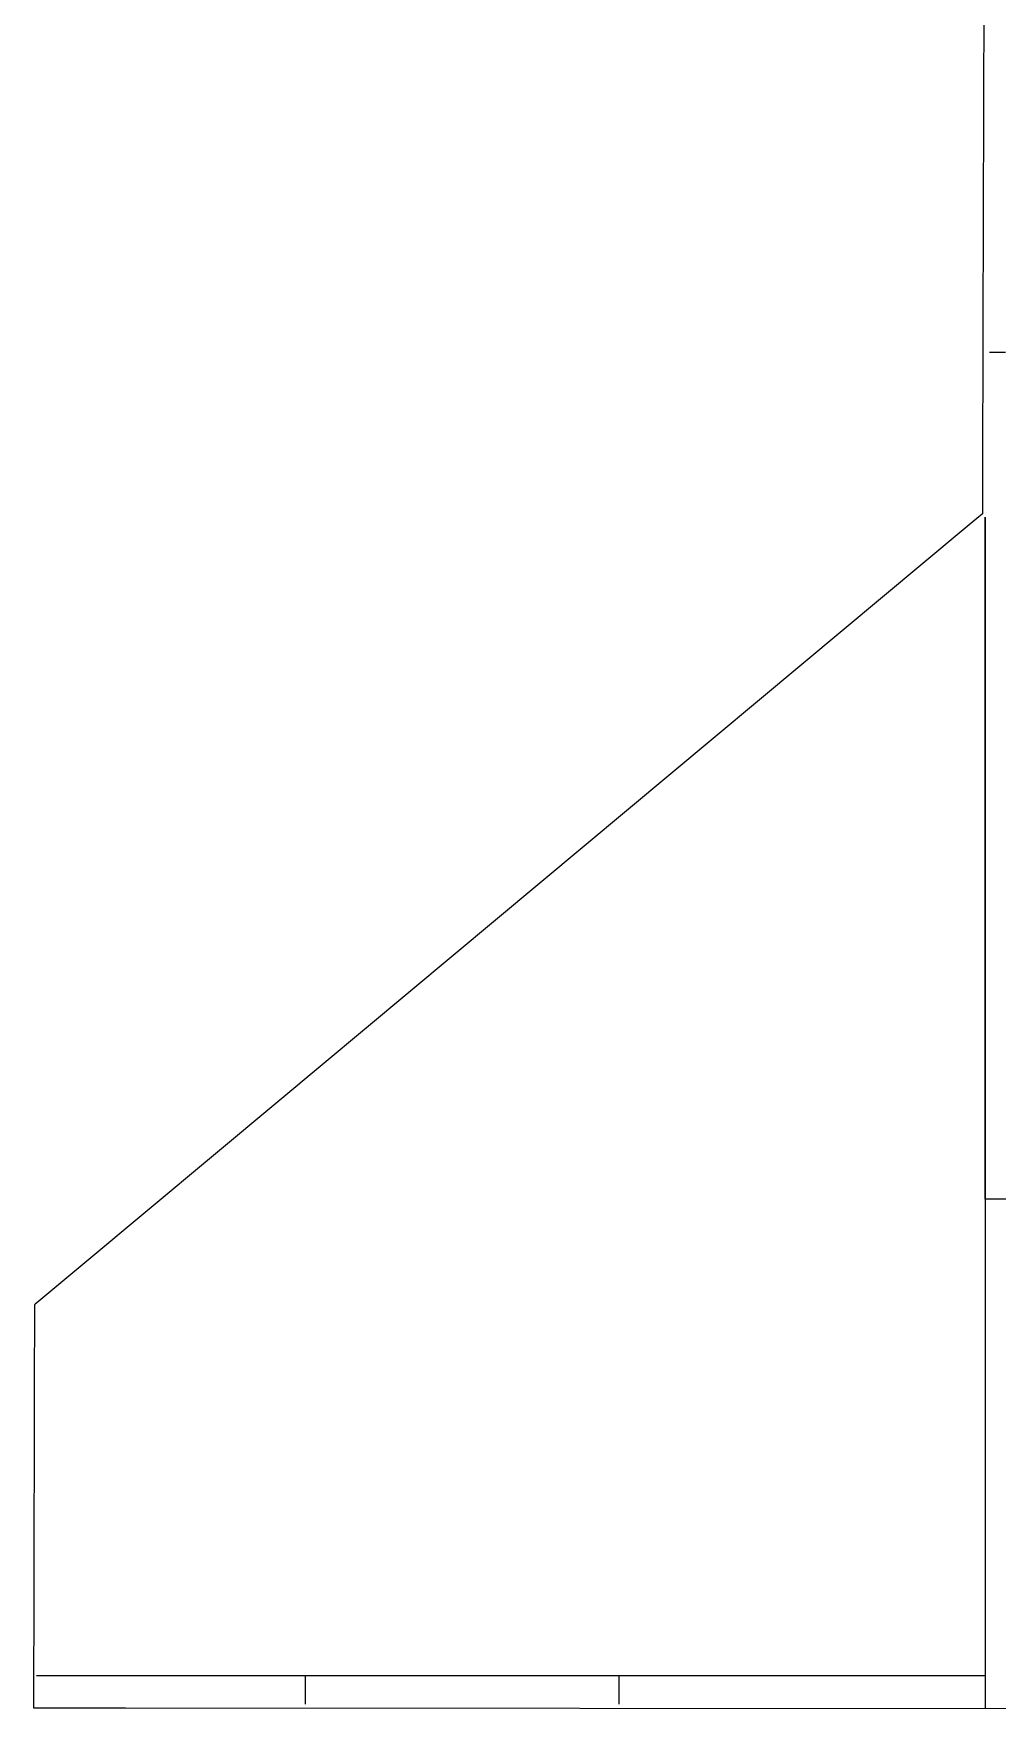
# Model space of a CAD drawing. Extents: x 0.4 to 20.4, y 0.5 to 29.7.
# Drawn here: x 4.95 to 8.24, y 1.39 to 7.11 of the extents above; entities that cross this region are included whole.
import ezdxf

# ---------------------------------------------------------------- set-up
doc = ezdxf.new("R2010")
doc.units = 0

msp = doc.modelspace()

# ---------------------------------------------------------------- linework, layer by layer
at = {"layer": 'Layer 1', "color": 7, "linetype": 'CONTINUOUS'}
for p, q in [((8.189632, 7.515936), (8.186155, 6.102322)), ((8.186155, 6.102322), (8.184888, 5.586908)), ((8.208263, 6.01861), (8.208263, 6.01861)), ((8.208263, 6.01861), (8.208263, 6.01861)), ((8.208263, 6.01861), (8.208263, 6.01861)), ((8.208263, 6.01861), (8.208263, 6.01861)), ((8.208263, 6.01861), (8.208264, 6.01861)), ((8.208264, 6.01861), (8.208265, 6.01861)), ((8.208265, 6.01861), (8.20827, 6.01861)), ((8.20827, 6.01861), (8.20829, 6.01861)), ((8.20829, 6.01861), (8.208505, 6.01861)), ((8.208505, 6.01861), (8.209571, 6.01861)), ((8.209571, 6.01861), (8.214187, 6.01861)), ((8.214187, 6.01861), (8.263182, 6.01861)), ((8.184888, 5.586908), (8.184615, 5.475832)), ((8.172205, 5.457151), (8.118763, 5.412546)), ((8.183241, 5.466362), (8.172205, 5.457151)), ((8.184271, 5.467222), (8.183241, 5.466362)), ((8.184521, 5.467431), (8.184271, 5.467222)), ((8.18458, 5.46748), (8.184521, 5.467431)), ((8.184592, 5.46749), (8.18458, 5.46748)), ((8.184594, 5.467492), (8.184592, 5.46749)), ((8.184596, 5.468114), (8.184594, 5.467559)), ((8.184594, 5.467559), (8.184594, 5.467508)), ((8.184594, 5.467508), (8.184594, 5.467495)), ((8.184594, 5.467495), (8.184594, 5.467492)), ((8.184594, 5.467492), (8.184594, 5.467492)), ((8.184615, 5.475832), (8.184596, 5.468114)), ((8.194374, 5.456104), (8.194374, 5.456106)), ((8.194374, 5.456106), (8.194374, 5.456106)), ((8.194374, 5.456106), (8.194374, 5.456106)), ((8.194374, 5.456106), (8.194374, 5.456106)), ((8.194374, 5.456106), (8.194374, 5.456106)), ((8.194374, 5.456106), (8.194374, 5.456106)), ((8.194374, 5.456106), (8.194374, 5.456106)), ((8.194374, 5.456106), (8.194374, 5.456104)), ((8.194374, 5.456094), (8.194374, 5.456104)), ((8.194374, 5.456104), (8.194374, 5.4561)), ((8.194374, 5.4561), (8.194374, 5.45608)), ((8.194374, 5.455972), (8.194374, 5.456094)), ((8.194374, 5.45608), (8.194374, 5.456004)), ((8.194374, 5.456004), (8.194374, 5.455188)), ((8.194374, 5.454189), (8.194374, 5.455972)), ((8.194374, 5.455188), (8.194374, 5.451157)), ((8.194374, 5.427452), (8.194374, 5.454189)), ((8.194374, 5.451157), (8.194374, 5.433848)), ((8.194374, 5.433848), (8.194374, 5.256148)), ((8.118763, 5.412546), (7.56858, 4.953334)), ((8.194374, 5.079533), (8.194374, 5.427452)), ((8.194374, 5.256148), (8.194374, 3.716417)), ((8.194374, 4.091356), (8.194374, 5.079533)), ((7.56858, 4.953334), (5.781975, 3.462141)), ((8.194374, 3.977326), (8.194374, 4.091356)), ((8.194374, 3.966222), (8.194374, 3.977326)), ((8.194374, 3.963638), (8.194374, 3.966222)), ((8.194374, 3.963116), (8.194374, 3.963638)), ((8.194374, 3.963067), (8.194374, 3.963116)), ((8.194374, 3.963055), (8.194374, 3.963067)), ((8.194374, 3.963052), (8.194374, 3.963055)), ((8.194374, 3.963051), (8.194374, 3.963052)), ((8.194374, 3.963051), (8.194374, 3.963051)), ((8.194374, 3.963051), (8.194374, 3.963051)), ((8.194374, 3.963051), (8.194374, 3.963051)), ((8.194374, 3.201347), (8.194374, 3.963051)), ((8.194374, 3.716417), (8.194374, 3.174353)), ((5.781975, 3.462141), (5.116983, 2.907104)), ((8.194374, 3.137698), (8.194374, 3.201347)), ((8.194374, 3.174353), (8.194374, 3.132708)), ((8.194374, 3.131499), (8.194374, 3.137698)), ((8.194374, 3.132708), (8.194374, 3.129934)), ((8.194374, 3.130056), (8.194374, 3.131499)), ((8.194374, 3.129764), (8.194374, 3.130056)), ((8.194374, 3.129934), (8.194374, 3.129746)), ((8.194374, 3.129737), (8.194374, 3.129764)), ((8.194374, 3.129746), (8.194374, 3.129731)), ((8.194374, 3.12973), (8.194374, 3.129737)), ((8.194374, 3.129731), (8.194374, 3.129728)), ((8.194374, 3.129728), (8.194374, 3.12973)), ((8.194375, 3.129728), (8.194374, 3.129728)), ((8.194374, 3.129728), (8.194374, 3.129728)), ((8.194374, 3.129728), (8.194374, 3.129728)), ((8.194374, 3.129728), (8.194374, 3.129727)), ((8.194374, 3.129728), (8.194374, 3.129728)), ((8.194374, 3.129728), (8.194374, 3.129728)), ((8.194374, 3.129728), (8.194374, 3.129728)), ((8.194374, 3.129728), (8.194374, 3.129728)), ((8.194374, 3.129728), (8.194374, 3.129728)), ((8.194374, 3.129728), (8.194374, 3.129728)), ((8.194374, 3.129728), (8.194374, 3.129728)), ((8.194374, 3.129727), (8.194374, 3.129725)), ((8.194374, 3.129725), (8.194374, 3.129716)), ((8.194374, 3.129716), (8.194374, 3.129678)), ((8.194374, 3.129678), (8.194374, 3.129522)), ((8.194374, 3.129522), (8.194374, 3.128895)), ((8.194374, 3.128895), (8.194374, 3.122283)), ((8.194374, 3.122283), (8.194374, 3.090497)), ((8.194374, 3.090497), (8.194374, 2.767125)), ((8.194486, 3.129728), (8.194375, 3.129728)), ((8.195221, 3.129728), (8.194486, 3.129728)), ((8.198614, 3.129728), (8.195221, 3.129728)), ((8.232489, 3.129728), (8.198614, 3.129728)), ((8.337215, 3.129728), (8.232489, 3.129728)), ((5.116983, 2.907104), (4.966564, 2.781557)), ((4.9517, 2.763847), (4.951647, 2.741066)), ((4.951711, 2.76857), (4.9517, 2.763847)), ((4.951712, 2.769016), (4.951711, 2.76857)), ((4.95181, 2.769243), (4.951712, 2.769161)), ((4.951712, 2.769161), (4.951712, 2.769161)), ((4.951712, 2.769161), (4.951712, 2.769159)), ((4.951712, 2.769159), (4.951712, 2.769153)), ((4.951712, 2.769153), (4.951712, 2.769126)), ((4.951712, 2.769126), (4.951712, 2.769016)), ((4.953971, 2.771046), (4.95181, 2.769243)), ((4.966564, 2.781557), (4.953971, 2.771046)), ((8.194374, 2.767125), (8.194374, 1.393602)), ((4.951647, 2.741066), (4.951108, 2.506958)), ((4.951108, 2.506958), (4.949359, 1.747245)), ((4.949359, 1.747245), (4.948708, 1.464619)), ((4.958263, 1.50472), (4.958263, 1.50472)), ((4.958263, 1.50472), (4.958263, 1.50472)), ((4.958263, 1.50472), (4.958263, 1.50472)), ((4.958263, 1.50472), (4.958264, 1.50472)), ((4.958264, 1.50472), (4.958264, 1.50472)), ((4.958264, 1.50472), (4.958267, 1.50472)), ((4.958267, 1.50472), (4.958279, 1.50472)), ((4.958279, 1.50472), (4.958326, 1.50472)), ((4.958326, 1.50472), (4.958832, 1.50472)), ((4.958832, 1.50472), (4.96134, 1.50472)), ((4.96134, 1.50472), (4.972205, 1.50472)), ((4.972205, 1.50472), (5.087516, 1.50472)), ((5.087516, 1.50472), (8.194374, 1.50472)), ((5.874925, 1.50472), (5.874925, 1.50472)), ((5.874925, 1.50472), (5.874925, 1.50472)), ((5.874925, 1.50472), (5.874925, 1.50472)), ((5.874925, 1.50472), (5.874925, 1.50472)), ((5.874925, 1.50472), (5.874925, 1.50472)), ((5.874925, 1.50472), (5.874925, 1.50472)), ((5.874925, 1.50472), (5.874925, 1.50472)), ((5.874925, 1.50472), (5.874925, 1.504718)), ((5.874925, 1.504718), (5.874925, 1.504703)), ((5.874925, 1.504703), (5.874925, 1.504628)), ((5.874925, 1.504628), (5.874925, 1.504301)), ((5.874925, 1.504301), (5.874925, 1.500837)), ((5.874925, 1.500837), (5.874925, 1.407492)), ((6.944374, 1.50472), (6.944374, 1.50472)), ((6.944374, 1.50472), (6.944374, 1.50472)), ((6.944374, 1.50472), (6.944374, 1.50472)), ((6.944374, 1.50472), (6.944374, 1.50472)), ((6.944374, 1.50472), (6.944374, 1.50472)), ((6.944374, 1.50472), (6.944374, 1.50472)), ((6.944374, 1.50472), (6.944374, 1.50472)), ((6.944374, 1.50472), (6.944374, 1.504718)), ((6.944374, 1.504718), (6.944374, 1.504703)), ((6.944374, 1.504703), (6.944374, 1.504628)), ((6.944374, 1.504628), (6.944374, 1.504301)), ((6.944374, 1.504301), (6.944374, 1.500837)), ((6.944374, 1.500837), (6.944374, 1.407492)), ((4.948708, 1.464619), (4.948561, 1.400765)), ((4.948549, 1.39544), (4.948547, 1.394537)), ((4.948547, 1.394537), (4.948547, 1.394509)), ((4.948547, 1.394509), (4.948547, 1.394502)), ((4.948547, 1.394502), (4.948547, 1.3945)), ((4.948547, 1.3945), (4.948547, 1.3945)), ((4.948547, 1.3945), (4.948549, 1.3945)), ((4.948561, 1.400765), (4.948549, 1.39544)), ((4.948549, 1.3945), (4.948563, 1.3945)), ((4.948563, 1.3945), (4.948635, 1.3945)), ((4.948635, 1.3945), (4.948946, 1.394499)), ((4.948946, 1.394499), (4.950239, 1.394499)), ((4.950239, 1.394499), (4.955465, 1.394496)), ((4.955465, 1.394496), (5.009971, 1.394466)), ((5.009971, 1.394466), (5.261944, 1.394329)), ((5.261944, 1.394329), (8.998883, 1.392296))]:
    msp.add_line(p, q, dxfattribs=at)

doc.saveas('drawing.dxf')
